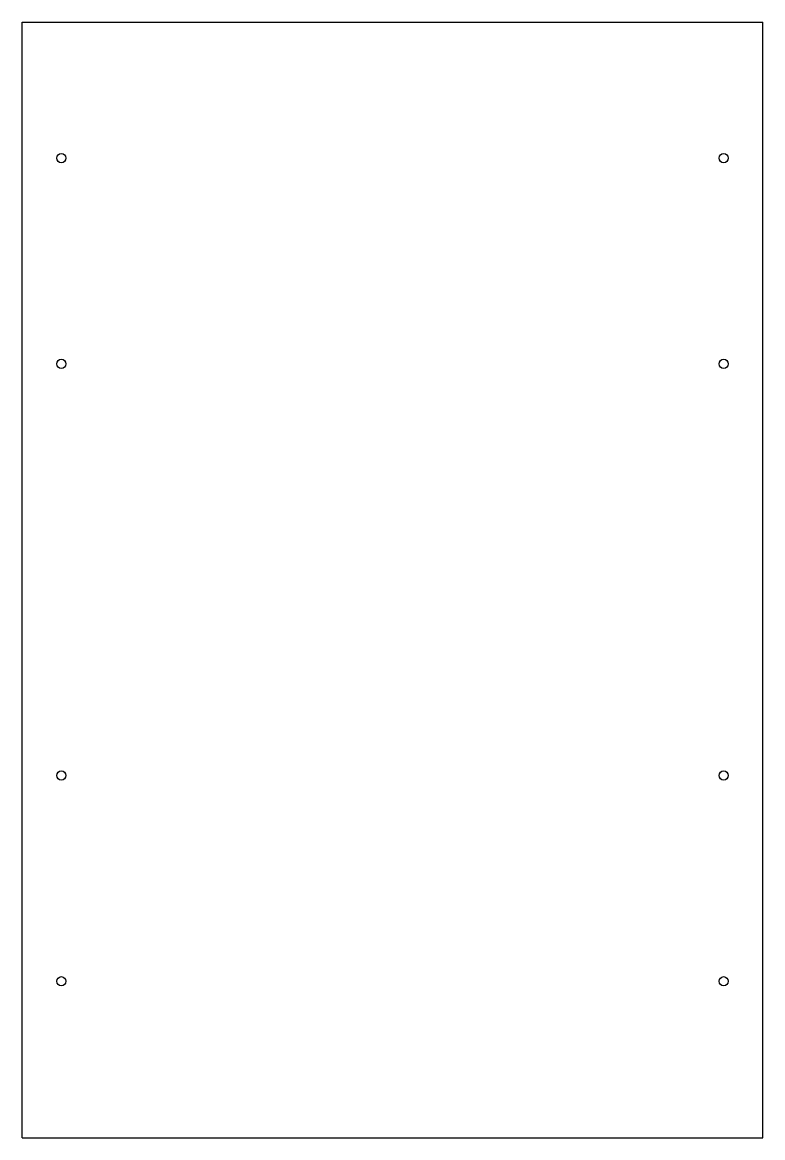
# Model space of a CAD drawing. Header units: millimetres. Extents: x 0 to 360, y 0 to 542.
import ezdxf

# ---------------------------------------------------------------- set-up
doc = ezdxf.new("R2010")
doc.units = ezdxf.units.MM

msp = doc.modelspace()

# ---------------------------------------------------------------- linework, layer by layer
at = {"layer": 'CAD_FACE'}
for p, q in [((0, 0), (0, 542)), ((0, 542), (360, 542)), ((360, 0), (360, 542)), ((0, 0), (360, 0))]:
    msp.add_line(p, q, dxfattribs=at)
for centre in [(19, 476), (341, 476), (19, 376), (341, 376), (19, 176), (341, 176), (19, 76), (341, 76)]:
    msp.add_circle(centre, 2.25, dxfattribs=at)

doc.saveas('drawing.dxf')
